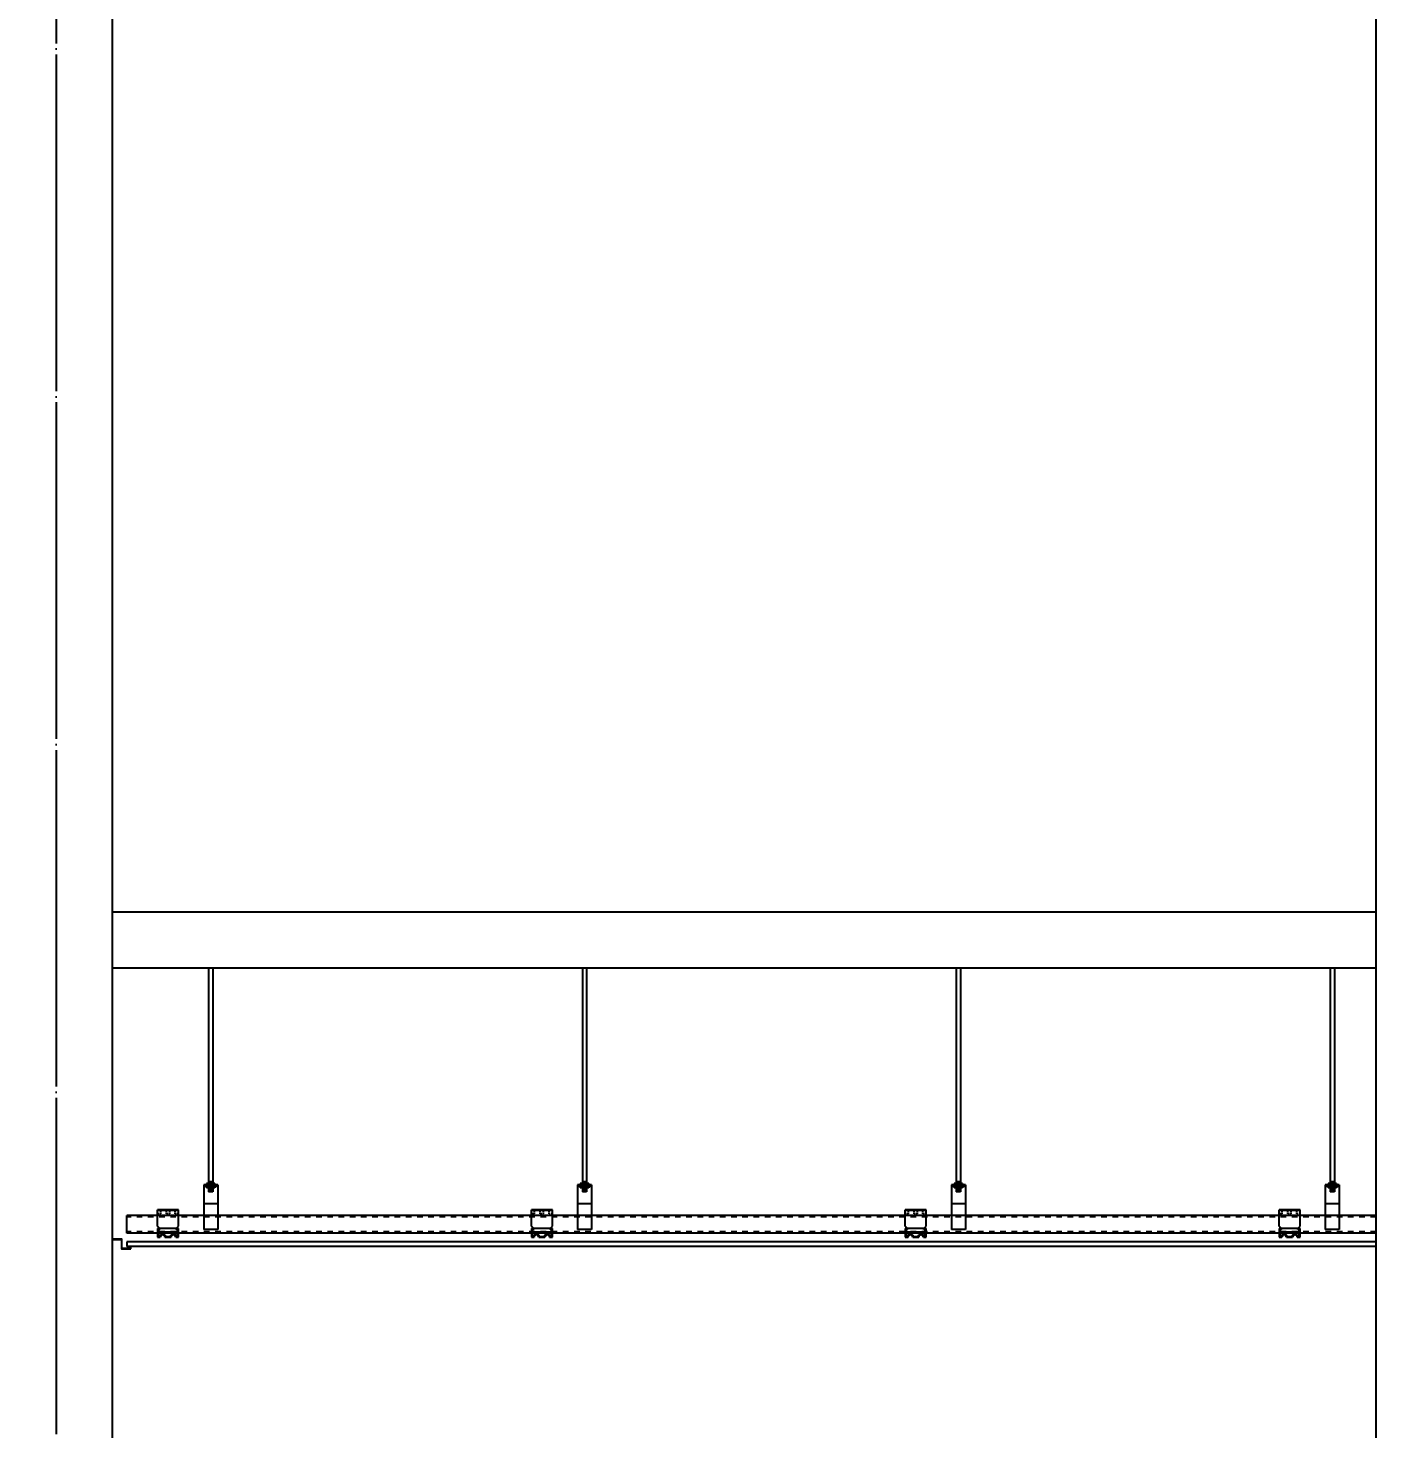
# Model space of a CAD drawing. Header units: millimetres. Extents: x 11948722 to 13111668, y -10771712 to -10232988.
# Drawn here: x 12146558 to 12150163, y -10543651 to -10539903 of the extents above; entities that cross this region are included whole.
import ezdxf

# ---------------------------------------------------------------- set-up
doc = ezdxf.new("R2010")
doc.units = ezdxf.units.MM
doc.header["$LTSCALE"] = 150
doc.header["$MEASUREMENT"] = 0
doc.linetypes.add('CEN', pattern=[6.2, 6, -0.1, 0, -0.1])
doc.linetypes.add('HIDDEN', pattern=[2, 1, -1])
doc.layers.get('0').update_dxf_attribs({"linetype": 'CONTINUOUS'})
doc.layers.get('Defpoints').update_dxf_attribs({"color": 117, "linetype": 'CONTINUOUS'})
for name, color, linetype in [('4', 4, 'CONTINUOUS'), ('8', 8, 'CONTINUOUS'), ('A-중심선', 10, 'CEN'), ('CON-C', 2, 'CONTINUOUS'), ('FIN', 5, 'CONTINUOUS'), ('Xref-계단단면도$0$3 dim0', 7, 'CONTINUOUS'), ('Xref-계단단면도$0$ELE-3', 6, 'CONTINUOUS')]:
    doc.layers.add(name, color=color, linetype=linetype)
doc.styles.add('Xref-계단단면도$0$나눔고딕 Se', font='')
doc.styles.get('Xref-계단단면도$0$나눔고딕 Se').set_extended_font_data('Dotum')
doc.dimstyles.new('Xref-계단단면도$0$A1-100', dxfattribs={"dimtxt": 3, "dimasz": 1, "dimexe": 2, "dimexo": 2, "dimgap": 1, "dimtad": 1, "dimdec": 0, "dimzin": 12, "dimdsep": 46, "dimlunit": 6, "dimtxsty": 'Xref-계단단면도$0$나눔고딕 Se', "dimblk1": 'Xref-계단단면도$0$DIMDOT', "dimblk2": 'Xref-계단단면도$0$DIMDOT', "dimsah": 1, "dimcen": -1, "dimdle": 2, "dimclrd": 256, "dimclre": 256, "dimclrt": 3, "dimadec": 0, "dimazin": 0, "dimtfac": 1, "dimtdec": 0, "dimtix": 1, "dimtmove": 2, "dimatfit": 3, "dimldrblk": 'Xref-계단단면도$0$DIMDOT', "dimfxl": 1, "dimtvp": 1, "dimtolj": 1, "dimtzin": 12, "dimlwd": -1, "dimlwe": -1, "dimarcsym": 0})

# ---------------------------------------------------------------- blocks, each defined once
blk = doc.blocks.new('Xref-계단단면도$0$DIMDOT')
at = {"color": 0}
blk.add_line((-2, 0), (2, 0), dxfattribs=at)
for radius in [0.5, 0.25]:
    blk.add_circle((0, 0), radius, dxfattribs=at)
blk = doc.blocks.new('*D109')
at = {"layer": 'Defpoints', "color": 0, "transparency": 16777216}
for p in [(12150163.3, -10532012.8), (12153763.3, -10532012.8), (12150163.3, -10566162.8)]:
    blk.add_point(p, dxfattribs=at)
at = {"layer": 'Xref-계단단면도$0$3 dim0', "transparency": 16777216}
for p, q in [((12150283.3, -10532012.8), (12153883.3, -10532012.8)), ((12153763.3, -10566102.8), (12153763.3, -10532072.8)), ((12150283.3, -10566162.8), (12153883.3, -10566162.8))]:
    blk.add_line(p, q, dxfattribs=at)
at = {"layer": 'Xref-계단단면도$0$3 dim0', "transparency": 16777216, "xscale": 60, "yscale": 60, "zscale": 60}
for p, rotation in [((12153763.3, -10532012.8), 90), ((12153763.3, -10566162.8), 270)]:
    blk.add_blockref('Xref-계단단면도$0$DIMDOT', p, dxfattribs=dict(at, rotation=rotation))
at = {"layer": 'Xref-계단단면도$0$3 dim0', "color": 3, "transparency": 16777216, "insert": (12153577.9, -10549087.8), "char_height": 210, "attachment_point": 5, "rotation": 90, "style": 'Xref-계단단면도$0$나눔고딕 Se'}
blk.add_mtext('\\A1;34,150', dxfattribs=at)
blk = doc.blocks.new('*D111')
at = {"layer": 'Defpoints', "color": 0, "transparency": 16777216}
for p in [(12150163.3, -10536162.8), (12153163.3, -10536162.8), (12150163.3, -10546162.8)]:
    blk.add_point(p, dxfattribs=at)
at = {"layer": 'Xref-계단단면도$0$3 dim0', "transparency": 16777216}
for p, q in [((12150283.3, -10536162.8), (12153283.3, -10536162.8)), ((12153163.3, -10546102.8), (12153163.3, -10536222.8)), ((12150283.3, -10546162.8), (12153283.3, -10546162.8))]:
    blk.add_line(p, q, dxfattribs=at)
at = {"layer": 'Xref-계단단면도$0$3 dim0', "transparency": 16777216, "xscale": 60, "yscale": 60, "zscale": 60}
for p, rotation in [((12153163.3, -10536162.8), 90), ((12153163.3, -10546162.8), 270)]:
    blk.add_blockref('Xref-계단단면도$0$DIMDOT', p, dxfattribs=dict(at, rotation=rotation))
at = {"layer": 'Xref-계단단면도$0$3 dim0', "color": 3, "transparency": 16777216, "insert": (12152977.9, -10541162.8), "char_height": 210, "attachment_point": 5, "rotation": 90, "style": 'Xref-계단단면도$0$나눔고딕 Se'}
blk.add_mtext('\\A1;10,000', dxfattribs=at)

msp = doc.modelspace()

# ---------------------------------------------------------------- linework, layer by layer
at = {"layer": '4', "ltscale": 0.1}
msp.add_lwpolyline([(12146832.6, -10543168.8), (12146832.6, -10543162.8), (12146831.6, -10543162.8), (12146831.6, -10543167.8), (12146808.6, -10543167.8), (12146808.6, -10543142.8), (12146783.6, -10543142.8), (12146783.6, -10543118.8), (12146782.6, -10543118.8), (12146782.6, -10543143.8), (12146807.6, -10543143.8), (12146807.6, -10543168.8), (12146832.6, -10543168.8)], dxfattribs=at)
at = {"layer": '8'}
for p, q in [((12147040.6, -10542417.8), (12147040.6, -10542994)), ((12147051.9, -10542417.8), (12147051.9, -10542994)), ((12148040.6, -10542417.8), (12148040.6, -10542994)), ((12148051.9, -10542417.8), (12148051.9, -10542994)), ((12149040.6, -10542417.8), (12149040.6, -10542994)), ((12149051.9, -10542417.8), (12149051.9, -10542994)), ((12150040.6, -10542417.8), (12150040.6, -10542994)), ((12150051.9, -10542417.8), (12150051.9, -10542994)), ((12147027.5, -10542997.8), (12147027.5, -10543116.5)), ((12147065, -10542997.8), (12147027.5, -10542997.8)), ((12147065, -10543001.5), (12147027.5, -10543001.5)), ((12147057.5, -10542994), (12147035, -10542994)), ((12147035, -10542994), (12147035, -10542997.8)), ((12147035, -10543001.5), (12147035, -10543005.3)), ((12147057.5, -10543005.3), (12147035, -10543005.3)), ((12147038.7, -10542994), (12147038.7, -10542997.8)), ((12147038.7, -10543001.5), (12147038.7, -10543005.3)), ((12147051.9, -10542989), (12147040.6, -10542989)), ((12147051.9, -10542991.5), (12147040.6, -10542991.5)), ((12147040.6, -10543005.3), (12147040.6, -10543016.5)), ((12147051.9, -10543006.5), (12147040.6, -10543006.5)), ((12147051.9, -10543009), (12147040.6, -10543009)), ((12147051.9, -10543011.5), (12147040.6, -10543011.5)), ((12147051.9, -10543005.3), (12147051.9, -10543016.5)), ((12147053.7, -10542994), (12147053.7, -10542997.8)), ((12147053.7, -10543001.5), (12147053.7, -10543005.3)), ((12147057.5, -10542994), (12147057.5, -10542997.8)), ((12147057.5, -10543001.5), (12147057.5, -10543005.3)), ((12147065, -10542997.8), (12147065, -10543116.5)), ((12148027.5, -10542997.8), (12148027.5, -10543116.5)), ((12148065, -10542997.8), (12148027.5, -10542997.8)), ((12148065, -10543001.5), (12148027.5, -10543001.5)), ((12148057.5, -10542994), (12148035, -10542994)), ((12148035, -10542994), (12148035, -10542997.8)), ((12148035, -10543001.5), (12148035, -10543005.3)), ((12148057.5, -10543005.3), (12148035, -10543005.3)), ((12148038.7, -10542994), (12148038.7, -10542997.8)), ((12148038.7, -10543001.5), (12148038.7, -10543005.3)), ((12148051.9, -10542989), (12148040.6, -10542989)), ((12148051.9, -10542991.5), (12148040.6, -10542991.5)), ((12148040.6, -10543005.3), (12148040.6, -10543016.5)), ((12148051.9, -10543006.5), (12148040.6, -10543006.5)), ((12148051.9, -10543009), (12148040.6, -10543009)), ((12148051.9, -10543011.5), (12148040.6, -10543011.5)), ((12148051.9, -10543005.3), (12148051.9, -10543016.5)), ((12148053.7, -10542994), (12148053.7, -10542997.8)), ((12148053.7, -10543001.5), (12148053.7, -10543005.3)), ((12148057.5, -10542994), (12148057.5, -10542997.8)), ((12148057.5, -10543001.5), (12148057.5, -10543005.3)), ((12148065, -10542997.8), (12148065, -10543116.5)), ((12149027.5, -10542997.8), (12149027.5, -10543116.5)), ((12149065, -10542997.8), (12149027.5, -10542997.8)), ((12149065, -10543001.5), (12149027.5, -10543001.5)), ((12149057.5, -10542994), (12149035, -10542994)), ((12149035, -10542994), (12149035, -10542997.8)), ((12149035, -10543001.5), (12149035, -10543005.3)), ((12149057.5, -10543005.3), (12149035, -10543005.3)), ((12149038.7, -10542994), (12149038.7, -10542997.8)), ((12149038.7, -10543001.5), (12149038.7, -10543005.3)), ((12149051.9, -10542989), (12149040.6, -10542989)), ((12149051.9, -10542991.5), (12149040.6, -10542991.5)), ((12149040.6, -10543005.3), (12149040.6, -10543016.5)), ((12149051.9, -10543006.5), (12149040.6, -10543006.5)), ((12149051.9, -10543009), (12149040.6, -10543009)), ((12149051.9, -10543011.5), (12149040.6, -10543011.5)), ((12149051.9, -10543005.3), (12149051.9, -10543016.5)), ((12149053.7, -10542994), (12149053.7, -10542997.8)), ((12149053.7, -10543001.5), (12149053.7, -10543005.3)), ((12149057.5, -10542994), (12149057.5, -10542997.8)), ((12149057.5, -10543001.5), (12149057.5, -10543005.3)), ((12149065, -10542997.8), (12149065, -10543116.5)), ((12150027.5, -10542997.8), (12150027.5, -10543116.5)), ((12150065, -10542997.8), (12150027.5, -10542997.8)), ((12150065, -10543001.5), (12150027.5, -10543001.5)), ((12150057.5, -10542994), (12150035, -10542994)), ((12150035, -10542994), (12150035, -10542997.8)), ((12150035, -10543001.5), (12150035, -10543005.3)), ((12150057.5, -10543005.3), (12150035, -10543005.3)), ((12150038.7, -10542994), (12150038.7, -10542997.8)), ((12150038.7, -10543001.5), (12150038.7, -10543005.3)), ((12150051.9, -10542989), (12150040.6, -10542989)), ((12150051.9, -10542991.5), (12150040.6, -10542991.5)), ((12150040.6, -10543005.3), (12150040.6, -10543016.5)), ((12150051.9, -10543006.5), (12150040.6, -10543006.5)), ((12150051.9, -10543009), (12150040.6, -10543009)), ((12150051.9, -10543011.5), (12150040.6, -10543011.5)), ((12150051.9, -10543005.3), (12150051.9, -10543016.5)), ((12150053.7, -10542994), (12150053.7, -10542997.8)), ((12150053.7, -10543001.5), (12150053.7, -10543005.3)), ((12150057.5, -10542994), (12150057.5, -10542997.8)), ((12150057.5, -10543001.5), (12150057.5, -10543005.3)), ((12150065, -10542997.8), (12150065, -10543116.5)), ((12147065, -10543047.8), (12147027.5, -10543047.8)), ((12147051.9, -10543014), (12147040.6, -10543014)), ((12147051.9, -10543014), (12147040.6, -10543014)), ((12147051.9, -10543016.5), (12147040.6, -10543016.5)), ((12148065, -10543047.8), (12148027.5, -10543047.8)), ((12148051.9, -10543014), (12148040.6, -10543014)), ((12148051.9, -10543014), (12148040.6, -10543014)), ((12148051.9, -10543016.5), (12148040.6, -10543016.5)), ((12149065, -10543047.8), (12149027.5, -10543047.8)), ((12149051.9, -10543014), (12149040.6, -10543014)), ((12149051.9, -10543014), (12149040.6, -10543014)), ((12149051.9, -10543016.5), (12149040.6, -10543016.5)), ((12150065, -10543047.8), (12150027.5, -10543047.8)), ((12150051.9, -10543014), (12150040.6, -10543014)), ((12150051.9, -10543014), (12150040.6, -10543014)), ((12150051.9, -10543016.5), (12150040.6, -10543016.5)), ((12146960.2, -10543064), (12146904, -10543064)), ((12146904, -10543107.8), (12146904, -10543064)), ((12146960.2, -10543066.5), (12146904, -10543066.5)), ((12146907.6, -10543075.3), (12146904, -10543075.3)), ((12146912.7, -10543075.3), (12146909, -10543075.3)), ((12146912.7, -10543069.4), (12146912.7, -10543064)), ((12146912.7, -10543075.3), (12146912.7, -10543071.1)), ((12146927.7, -10543069.4), (12146927.7, -10543064)), ((12146927.7, -10543075.3), (12146927.7, -10543071.1)), ((12146931.7, -10543075.3), (12146927.7, -10543075.3)), ((12146936.5, -10543075.3), (12146933.4, -10543075.3)), ((12146936.5, -10543069.4), (12146936.5, -10543064)), ((12146936.5, -10543075.3), (12146936.5, -10543071.1)), ((12146951.5, -10543069.4), (12146951.5, -10543064)), ((12146951.5, -10543075.3), (12146951.5, -10543071.1)), ((12146954.5, -10543075.3), (12146951.5, -10543075.3)), ((12146960.2, -10543075.3), (12146956.6, -10543075.3)), ((12146960.2, -10543107.8), (12146960.2, -10543064)), ((12147960.2, -10543064), (12147904, -10543064)), ((12147904, -10543107.8), (12147904, -10543064)), ((12147960.2, -10543066.5), (12147904, -10543066.5)), ((12147907.6, -10543075.3), (12147904, -10543075.3)), ((12147912.7, -10543075.3), (12147909, -10543075.3)), ((12147912.7, -10543069.4), (12147912.7, -10543064)), ((12147912.7, -10543075.3), (12147912.7, -10543071.1)), ((12147927.7, -10543069.4), (12147927.7, -10543064)), ((12147927.7, -10543075.3), (12147927.7, -10543071.1)), ((12147931.7, -10543075.3), (12147927.7, -10543075.3)), ((12147936.5, -10543075.3), (12147933.4, -10543075.3)), ((12147936.5, -10543069.4), (12147936.5, -10543064)), ((12147936.5, -10543075.3), (12147936.5, -10543071.1)), ((12147951.5, -10543069.4), (12147951.5, -10543064)), ((12147951.5, -10543075.3), (12147951.5, -10543071.1)), ((12147954.5, -10543075.3), (12147951.5, -10543075.3)), ((12147960.2, -10543075.3), (12147956.6, -10543075.3)), ((12147960.2, -10543107.8), (12147960.2, -10543064)), ((12148960.2, -10543064), (12148904, -10543064)), ((12148904, -10543107.8), (12148904, -10543064)), ((12148960.2, -10543066.5), (12148904, -10543066.5)), ((12148907.6, -10543075.3), (12148904, -10543075.3)), ((12148912.7, -10543075.3), (12148909, -10543075.3)), ((12148912.7, -10543069.4), (12148912.7, -10543064)), ((12148912.7, -10543075.3), (12148912.7, -10543071.1)), ((12148927.7, -10543069.4), (12148927.7, -10543064)), ((12148927.7, -10543075.3), (12148927.7, -10543071.1)), ((12148931.7, -10543075.3), (12148927.7, -10543075.3)), ((12148936.5, -10543075.3), (12148933.4, -10543075.3)), ((12148936.5, -10543069.4), (12148936.5, -10543064)), ((12148936.5, -10543075.3), (12148936.5, -10543071.1)), ((12148951.5, -10543069.4), (12148951.5, -10543064)), ((12148951.5, -10543075.3), (12148951.5, -10543071.1)), ((12148954.5, -10543075.3), (12148951.5, -10543075.3)), ((12148960.2, -10543075.3), (12148956.6, -10543075.3)), ((12148960.2, -10543107.8), (12148960.2, -10543064)), ((12149960.2, -10543064), (12149904, -10543064)), ((12149904, -10543107.8), (12149904, -10543064)), ((12149960.2, -10543066.5), (12149904, -10543066.5)), ((12149907.6, -10543075.3), (12149904, -10543075.3)), ((12149912.7, -10543075.3), (12149909, -10543075.3)), ((12149912.7, -10543069.4), (12149912.7, -10543064)), ((12149912.7, -10543075.3), (12149912.7, -10543071.1)), ((12149927.7, -10543069.4), (12149927.7, -10543064)), ((12149927.7, -10543075.3), (12149927.7, -10543071.1)), ((12149931.7, -10543075.3), (12149927.7, -10543075.3)), ((12149936.5, -10543075.3), (12149933.4, -10543075.3)), ((12149936.5, -10543069.4), (12149936.5, -10543064)), ((12149936.5, -10543075.3), (12149936.5, -10543071.1)), ((12149951.5, -10543069.4), (12149951.5, -10543064)), ((12149951.5, -10543075.3), (12149951.5, -10543071.1)), ((12149954.5, -10543075.3), (12149951.5, -10543075.3)), ((12149960.2, -10543075.3), (12149956.6, -10543075.3)), ((12149960.2, -10543107.8), (12149960.2, -10543064)), ((12146910.2, -10543114), (12146904, -10543107.8)), ((12146904, -10543114), (12146904, -10543137.8)), ((12146910.2, -10543114), (12146904, -10543114)), ((12146906.5, -10543116.5), (12146906.5, -10543135.3)), ((12146910.2, -10543116.5), (12146906.5, -10543116.5)), ((12146957.7, -10543124), (12146906.5, -10543124)), ((12146954, -10543114), (12146910.2, -10543114)), ((12146910.2, -10543116.5), (12146910.2, -10543114)), ((12146954, -10543114), (12146960.2, -10543107.8)), ((12146960.2, -10543114), (12146954, -10543114)), ((12146954, -10543116.5), (12146954, -10543114)), ((12146957.7, -10543116.5), (12146954, -10543116.5)), ((12146957.7, -10543135.3), (12146957.7, -10543116.5)), ((12146960.2, -10543137.8), (12146960.2, -10543114)), ((12147065, -10543116.5), (12147027.5, -10543116.5)), ((12147910.2, -10543114), (12147904, -10543107.8)), ((12147904, -10543114), (12147904, -10543137.8)), ((12147910.2, -10543114), (12147904, -10543114)), ((12147906.5, -10543116.5), (12147906.5, -10543135.3)), ((12147910.2, -10543116.5), (12147906.5, -10543116.5)), ((12147957.7, -10543124), (12147906.5, -10543124)), ((12147954, -10543114), (12147910.2, -10543114)), ((12147910.2, -10543116.5), (12147910.2, -10543114)), ((12147954, -10543114), (12147960.2, -10543107.8)), ((12147960.2, -10543114), (12147954, -10543114)), ((12147954, -10543116.5), (12147954, -10543114)), ((12147957.7, -10543116.5), (12147954, -10543116.5)), ((12147957.7, -10543135.3), (12147957.7, -10543116.5)), ((12147960.2, -10543137.8), (12147960.2, -10543114)), ((12148065, -10543116.5), (12148027.5, -10543116.5)), ((12148910.2, -10543114), (12148904, -10543107.8)), ((12148904, -10543114), (12148904, -10543137.8)), ((12148910.2, -10543114), (12148904, -10543114)), ((12148906.5, -10543116.5), (12148906.5, -10543135.3)), ((12148910.2, -10543116.5), (12148906.5, -10543116.5)), ((12148957.7, -10543124), (12148906.5, -10543124)), ((12148954, -10543114), (12148910.2, -10543114)), ((12148910.2, -10543116.5), (12148910.2, -10543114)), ((12148954, -10543114), (12148960.2, -10543107.8)), ((12148954, -10543116.5), (12148954, -10543114)), ((12148960.2, -10543114), (12148954, -10543114)), ((12148957.7, -10543116.5), (12148954, -10543116.5)), ((12148957.7, -10543135.3), (12148957.7, -10543116.5)), ((12148960.2, -10543137.8), (12148960.2, -10543114)), ((12149065, -10543116.5), (12149027.5, -10543116.5)), ((12149910.2, -10543114), (12149904, -10543107.8)), ((12149904, -10543114), (12149904, -10543137.8)), ((12149910.2, -10543114), (12149904, -10543114)), ((12149906.5, -10543116.5), (12149906.5, -10543135.3)), ((12149910.2, -10543116.5), (12149906.5, -10543116.5)), ((12149957.7, -10543124), (12149906.5, -10543124)), ((12149954, -10543114), (12149910.2, -10543114)), ((12149910.2, -10543116.5), (12149910.2, -10543114)), ((12149954, -10543114), (12149960.2, -10543107.8)), ((12149954, -10543116.5), (12149954, -10543114)), ((12149960.2, -10543114), (12149954, -10543114)), ((12149957.7, -10543116.5), (12149954, -10543116.5)), ((12149957.7, -10543135.3), (12149957.7, -10543116.5)), ((12149960.2, -10543137.8), (12149960.2, -10543114)), ((12150065, -10543116.5), (12150027.5, -10543116.5)), ((12146904, -10543137.8), (12146911.5, -10543137.8)), ((12146906.5, -10543135.3), (12146909.3, -10543135.3)), ((12146924, -10543137.8), (12146940.2, -10543137.8)), ((12146926.1, -10543135.3), (12146938.1, -10543135.3)), ((12146952.7, -10543137.8), (12146960.2, -10543137.8)), ((12146954.9, -10543135.3), (12146957.7, -10543135.3)), ((12147904, -10543137.8), (12147911.5, -10543137.8)), ((12147906.5, -10543135.3), (12147909.3, -10543135.3)), ((12147924, -10543137.8), (12147940.2, -10543137.8)), ((12147926.1, -10543135.3), (12147938.1, -10543135.3)), ((12147952.7, -10543137.8), (12147960.2, -10543137.8)), ((12147954.9, -10543135.3), (12147957.7, -10543135.3)), ((12148904, -10543137.8), (12148911.5, -10543137.8)), ((12148906.5, -10543135.3), (12148909.3, -10543135.3)), ((12148924, -10543137.8), (12148940.2, -10543137.8)), ((12148926.1, -10543135.3), (12148938.1, -10543135.3)), ((12148952.7, -10543137.8), (12148960.2, -10543137.8)), ((12148954.9, -10543135.3), (12148957.7, -10543135.3)), ((12149904, -10543137.8), (12149911.5, -10543137.8)), ((12149906.5, -10543135.3), (12149909.3, -10543135.3)), ((12149924, -10543137.8), (12149940.2, -10543137.8)), ((12149926.1, -10543135.3), (12149938.1, -10543135.3)), ((12149952.7, -10543137.8), (12149960.2, -10543137.8)), ((12149954.9, -10543135.3), (12149957.7, -10543135.3))]:
    msp.add_line(p, q, dxfattribs=at)
at = {"layer": '8', "linetype": 'HIDDEN', "ltscale": 0.1}
for p, q in [((12150163.3, -10543082.8), (12146821.6, -10543082.8)), ((12150163.3, -10543122.8), (12146821.6, -10543122.8))]:
    msp.add_line(p, q, dxfattribs=at)
at = {"layer": '8'}
for centre, radius, start, end in [((12146917.7, -10543137.8), 8.75, 16.6015, 163.3985), ((12146917.7, -10543137.8), 6.25, 0, 180), ((12146946.5, -10543137.8), 8.75, 16.6015, 163.3985), ((12146946.5, -10543137.8), 6.25, 0, 180), ((12147917.7, -10543137.8), 8.75, 16.6015, 163.3985), ((12147917.7, -10543137.8), 6.25, 0, 180), ((12147946.5, -10543137.8), 8.75, 16.6015, 163.3985), ((12147946.5, -10543137.8), 6.25, 0, 180), ((12148917.7, -10543137.8), 8.75, 16.6015, 163.3985), ((12148917.7, -10543137.8), 6.25, 0, 180), ((12148946.5, -10543137.8), 8.75, 16.6015, 163.3985), ((12148946.5, -10543137.8), 6.25, 0, 180), ((12149917.7, -10543137.8), 8.75, 16.6015, 163.3985), ((12149917.7, -10543137.8), 6.25, 0, 180), ((12149946.5, -10543137.8), 8.75, 16.6015, 163.3985), ((12149946.5, -10543137.8), 6.25, 0, 180)]:
    msp.add_arc(centre, radius, start, end, dxfattribs=at)
at = {"layer": 'A-중심선'}
msp.add_line((12146632.6, -10528812.8), (12146632.6, -10576305.8), dxfattribs=at)
at = {"layer": 'CON-C', "ltscale": 1200, "flags": 128}
msp.add_lwpolyline([(12146782.6, -10537222.8), (12146782.6, -10537222.8), (12146782.6, -10544062.8), (12146482.6, -10544062.8), (12146482.6, -10536412.8), (12142882.6, -10536412.8), (12142882.6, -10540362.8)], dxfattribs=at)
at = {"layer": 'Defpoints', "ltscale": 1200}
msp.add_lwpolyline([(12132537.3, -10525959.4), (12150163.3, -10525959.4), (12150163.3, -10580443.8), (12132537.3, -10580443.8)], close=True, dxfattribs=at)
at = {"layer": 'FIN', "color": 8}
for p, q in [((12150163.3, -10543079), (12146821.6, -10543079)), ((12146821.6, -10543126.5), (12146821.6, -10543079)), ((12150163.3, -10543126.5), (12146821.6, -10543126.5))]:
    msp.add_line(p, q, dxfattribs=at)
at = {"layer": 'FIN', "color": 150}
for p, q in [((12150163.3, -10543150.3), (12146821.6, -10543150.3)), ((12150163.3, -10543162.8), (12146821.6, -10543162.8))]:
    msp.add_line(p, q, dxfattribs=at)
at = {"layer": 'FIN', "color": 150, "flags": 128}
msp.add_lwpolyline([(12146821.6, -10543150.3), (12146821.6, -10543162.8)], dxfattribs=at)
at = {"layer": 'Xref-계단단면도$0$ELE-3'}
for p, q in [((12150163.3, -10542267.8), (12146782.6, -10542267.8)), ((12150163.3, -10542417.8), (12146782.6, -10542417.8))]:
    msp.add_line(p, q, dxfattribs=at)

# ---------------------------------------------------------------- dimensions: what is measured, and where the dimension line sits
at = {"layer": 'Xref-계단단면도$0$3 dim0'}
for base, p1, p2, angle, picture, middle in [((12153763.3, -10532012.8), (12150163.3, -10566162.8), (12150163.3, -10532012.8), 90, '*D109', (12153577.9, -10549087.8)), ((12153163.3, -10536162.8), (12150163.3, -10546162.8), (12150163.3, -10536162.8), 270, '*D111', (12152977.9, -10541162.8))]:
    dim = msp.add_linear_dim(base=base, p1=p1, p2=p2, angle=angle, dimstyle='Xref-계단단면도$0$A1-100', override={"dimscale": 60, "dimtxt": 3.5}, dxfattribs=at)
    dim.commit()
    dim.dimension.update_dxf_attribs({"geometry": picture, "text_midpoint": middle})

doc.saveas('drawing.dxf')
